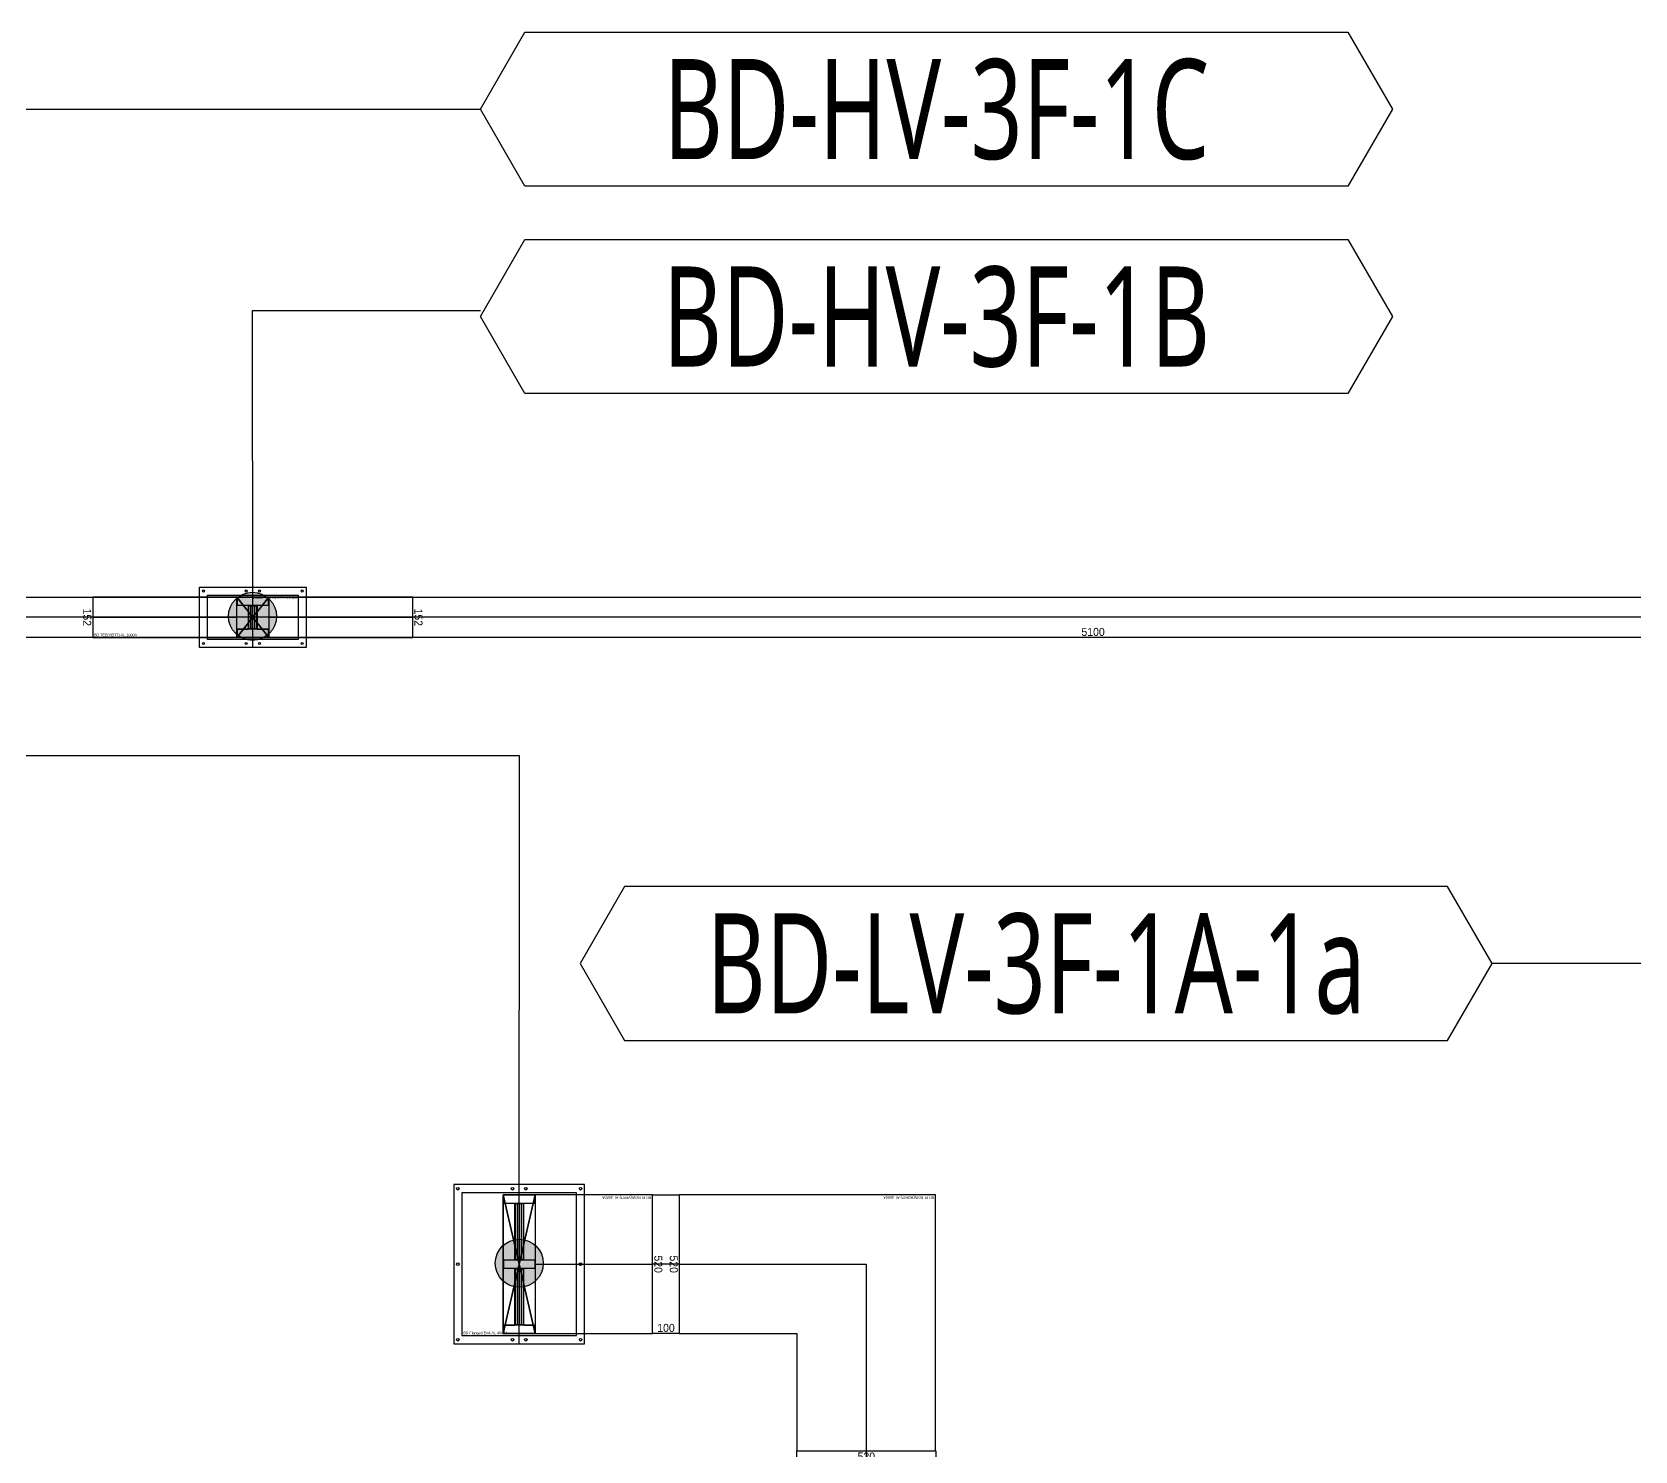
# Model space of a CAD drawing. Header units: millimetres. Extents: x 84228 to 374549, y -351975 to 847575.
# Drawn here: x 300423 to 306431, y 413050 to 418369 of the extents above; entities that cross this region are included whole.
import ezdxf
from ezdxf.enums import TextEntityAlignment as Align

# ---------------------------------------------------------------- set-up
doc = ezdxf.new("R2010")
doc.units = ezdxf.units.MM
doc.header["$LTSCALE"] = 150
doc.layers.get('Defpoints').update_dxf_attribs({"color": 150})
for name, color, linetype in [('-----27 Bus Duct_HV_IT BACK UP A', 7, 'Continuous'), ('-----27 Bus Duct_HV_IT BACK UP B', 3, 'Continuous'), ('-----27 Bus Duct_LV_380-220V', 200, 'Continuous'), ('-----99 Cable Schedule', 2, 'Continuous')]:
    doc.layers.add(name, color=color, linetype=linetype)
doc.styles.add('DH', font='malgun.ttf')
doc.styles.add('ELEC', font='Dotum.ttf')
doc.styles.get("Standard").update_dxf_attribs({"font": 'Dotum.ttf'})
doc.dimstyles.new('전기통신참고용-치수', dxfattribs={"dimscale": 15, "dimtxt": 2, "dimasz": 0, "dimexe": 0, "dimexo": 0, "dimgap": 0.4, "dimtad": 4, "dimdec": 0, "dimzin": 0, "dimdsep": 46, "dimtxsty": 'Standard', "dimblk": 'NONE', "dimcen": 0, "dimse1": 1, "dimse2": 1, "dimsd1": 1, "dimsd2": 1, "dimclrd": 8, "dimclre": 8, "dimclrt": 8, "dimadec": 0, "dimazin": 0, "dimtfac": 1, "dimtdec": 0, "dimtix": 1, "dimtmove": 2, "dimatfit": 0, "dimldrblk": 'NONE', "dimfxl": 2, "dimtolj": 1, "dimtzin": 0, "dimarcsym": 0})

# ---------------------------------------------------------------- blocks, each defined once
blk = doc.blocks.new('*U66')
at = {"color": 1}
for p, q in [((60, 76), (-60, -76)), ((-60, 76), (60, -76))]:
    blk.add_line(p, q, dxfattribs=at)
at = {"color": 0}
blk.add_line((0, 113.5), (0, -113.5), dxfattribs=at)
for points in [[(200, -113.5), (-200, -113.5), (-200, 113.5), (200, 113.5)], [(170, -83.5), (-170, -83.5), (-170, 83.5), (170, 83.5)]]:
    blk.add_lwpolyline(points, close=True, dxfattribs=at)
at = {"color": 1}
blk.add_lwpolyline([(60, -76), (-60, -76), (-60, 76), (60, 76)], close=True, dxfattribs=at)
for points in [[(-60, -46, -0.4142136), (-58, -44), (-17.2, -44, 0.4142136), (-16.2, -43), (-16.2, 43, 0.4142136), (-17.2, 44), (-58, 44, -0.4142136), (-60, 46), (-60, 76, -0.4142136), (-59, 75), (-59, 46, 0.4142136), (-58, 45), (58, 45, 0.4142136), (59, 46), (59, 75, -0.4142136), (60, 76), (60, 46, -0.4142136), (58, 44), (17.2, 44, 0.4142136), (16.2, 43), (16.2, -43, 0.4142136), (17.2, -44), (58, -44, -0.4142136), (60, -46), (60, -76, -0.4142136), (59, -75), (59, -46, 0.4142136), (58, -45), (-58, -45, 0.4142136), (-59, -46), (-59, -75, -0.4142136), (-60, -76), (-60, -76), (-60, -76), (-60, -76)], [(-15.2, -43), (-15.2, 43, -0.4142136), (-14.2, 44), (14.2, 44, -0.4142136), (15.2, 43), (15.2, -43, -0.4142136), (14.2, -44), (-14.2, -44, -0.4142136)], [(-14.2, -42), (-14.2, 42, -0.4142136), (-13.2, 43), (-8.85, 43, -0.4142136), (-7.85, 42), (-7.85, -42, -0.4142136), (-8.85, -43), (-13.2, -43, -0.4142136)], [(-6.85, -42), (-6.85, 42, -0.4142136), (-5.85, 43), (-1.5, 43, -0.4142136), (-0.5, 42), (-0.5, -42, -0.4142136), (-1.5, -43), (-5.85, -43, -0.4142136)], [(0.5, -42), (0.5, 42, -0.4142136), (1.5, 43), (5.85, 43, -0.4142136), (6.85, 42), (6.85, -42, -0.4142136), (5.85, -43), (1.5, -43, -0.4142136)], [(7.85, -42), (7.85, 42, -0.4142136), (8.85, 43), (13.2, 43, -0.4142136), (14.2, 42), (14.2, -42, -0.4142136), (13.2, -43), (8.85, -43, -0.4142136)]]:
    blk.add_lwpolyline(points, format="xyb", close=True, dxfattribs=at)
at = {"color": 0}
for centre in [(-185, 98.5), (-25, 98.5), (25, 98.5), (185, 98.5), (-185, -98.5), (-25, -98.5), (25, -98.5), (185, -98.5)]:
    blk.add_circle(centre, 4, dxfattribs=at)
at = {"color": 0, "style": 'ELEC'}
blk.add_text('BD Flanged End-AL 1000A', height=10, dxfattribs=at).set_placement((-165, -73.5), align=Align.MIDDLE_LEFT)
blk = doc.blocks.new('*U368')
at = {"color": 1}
for p, q in [((390, 76), (270, -76)), ((270, 76), (390, -76)), ((-270, 0), (270, 0)), ((390, 0), (930, 0))]:
    blk.add_line(p, q, dxfattribs=at)
at = {"color": 0}
for points in [[(-270, -76), (270, -76), (270, 76), (-270, 76)], [(390, -76), (930, -76), (930, 76), (390, 76)]]:
    blk.add_lwpolyline(points, close=True, dxfattribs=at)
for points in [[(390, 76), (270, 76)], [(270, -76), (390, -76)]]:
    blk.add_lwpolyline(points, dxfattribs=at)
at = {"color": 1}
for points in [[(270, -46, -0.4142136), (272, -44), (312.8, -44, 0.4142136), (313.8, -43), (313.8, 43, 0.4142136), (312.8, 44), (272, 44, -0.4142136), (270, 46), (270, 76, -0.4142136), (271, 75), (271, 46, 0.4142136), (272, 45), (388, 45, 0.4142136), (389, 46), (389, 75, -0.4142136), (390, 76), (390, 46, -0.4142136), (388, 44), (347.2, 44, 0.4142136), (346.2, 43), (346.2, -43, 0.4142136), (347.2, -44), (388, -44, -0.4142136), (390, -46), (390, -76, -0.4142136), (389, -75), (389, -46, 0.4142136), (388, -45), (272, -45, 0.4142136), (271, -46), (271, -75, -0.4142136), (270, -76), (270, -76), (270, -76), (270, -76)], [(314.8, -43), (314.8, 43, -0.4142136), (315.8, 44), (344.2, 44, -0.4142136), (345.2, 43), (345.2, -43, -0.4142136), (344.2, -44), (315.8, -44, -0.4142136)], [(315.8, -42), (315.8, 42, -0.4142136), (316.8, 43), (321.15, 43, -0.4142136), (322.15, 42), (322.15, -42, -0.4142136), (321.15, -43), (316.8, -43, -0.4142136)], [(323.15, -42), (323.15, 42, -0.4142136), (324.15, 43), (328.5, 43, -0.4142136), (329.5, 42), (329.5, -42, -0.4142136), (328.5, -43), (324.15, -43, -0.4142136)], [(330.5, -42), (330.5, 42, -0.4142136), (331.5, 43), (335.85, 43, -0.4142136), (336.85, 42), (336.85, -42, -0.4142136), (335.85, -43), (331.5, -43, -0.4142136)], [(337.85, -42), (337.85, 42, -0.4142136), (338.85, 43), (343.2, 43, -0.4142136), (344.2, 42), (344.2, -42, -0.4142136), (343.2, -43), (338.85, -43, -0.4142136)]]:
    blk.add_lwpolyline(points, format="xyb", close=True, dxfattribs=at)
at = {"color": 0, "style": 'ELEC'}
blk.add_text('BD TEE(VERT)-AL 1000A', height=10, dxfattribs=at).set_placement((-265, -66), align=Align.MIDDLE_LEFT)
blk = doc.blocks.new('*D179')
at = {"layer": 'Defpoints', "color": 0, "transparency": 16777216}
for p in [(0, -2011), (152, -2011), (152, -2011)]:
    blk.add_point(p, dxfattribs=at)
at = {"color": 0, "transparency": 16777216, "insert": (76, -2032), "char_height": 30, "attachment_point": 5}
blk.add_mtext('\\A1;{\\C0;152}', dxfattribs=at)
blk = doc.blocks.new('_None')
blk = doc.blocks.new('*D180')
at = {"layer": 'Defpoints', "color": 0, "transparency": 16777216}
for p in [(152, -2011), (152, -2011), (152, -2811)]:
    blk.add_point(p, dxfattribs=at)
at = {"color": 0, "transparency": 16777216, "insert": (131, -2411), "char_height": 30, "attachment_point": 5, "rotation": 90}
blk.add_mtext('\\A1;{\\C0;800}', dxfattribs=at)
blk = doc.blocks.new('*D181')
at = {"layer": 'Defpoints', "color": 0, "transparency": 16777216}
for p in [(0, -2811), (152, -2811), (152, -2811)]:
    blk.add_point(p, dxfattribs=at)
at = {"color": 0, "transparency": 16777216, "insert": (76, -2790), "char_height": 30, "attachment_point": 5}
blk.add_mtext('\\A1;{\\C0;152}', dxfattribs=at)
blk = doc.blocks.new('*D183')
at = {"layer": 'Defpoints', "color": 0, "transparency": 16777216}
for p in [(0, 2289), (152, 2289), (152, 2289)]:
    blk.add_point(p, dxfattribs=at)
at = {"color": 0, "transparency": 16777216, "insert": (76, 2268), "char_height": 30, "attachment_point": 5}
blk.add_mtext('\\A1;{\\C0;152}', dxfattribs=at)
blk = doc.blocks.new('*D184')
at = {"layer": 'Defpoints', "color": 0, "transparency": 16777216}
for p in [(152, 2289), (152, 2289), (152, -2811)]:
    blk.add_point(p, dxfattribs=at)
at = {"color": 0, "transparency": 16777216, "insert": (131, -261), "char_height": 30, "attachment_point": 5, "rotation": 90}
blk.add_mtext('\\A1;{\\C0;5100}', dxfattribs=at)
blk = doc.blocks.new('*D185')
at = {"layer": 'Defpoints', "color": 0, "transparency": 16777216}
for p in [(0, -2811), (152, -2811), (152, -2811)]:
    blk.add_point(p, dxfattribs=at)
at = {"color": 0, "transparency": 16777216, "insert": (76, -2790), "char_height": 30, "attachment_point": 5}
blk.add_mtext('\\A1;{\\C0;152}', dxfattribs=at)
blk = doc.blocks.new('*U266')
at = {"color": 1}
blk.add_line((76, 28108.7), (76, -6491.3), dxfattribs=at)
at = {"color": 0}
blk.add_lwpolyline([(152, -6491.3), (0, -6491.3), (0, 28108.7), (152, 28108.7)], close=True, dxfattribs=at)
blk = doc.blocks.new('A$C9a0ab699')
h = blk.add_hatch(color=0)
edge = h.paths.add_edge_path()
edge.add_arc((0, 0), 64, 720, 1080, ccw=False)
at = {"color": 0}
blk.add_circle((0, 0), 64, dxfattribs=at)
blk = doc.blocks.new('*U23')
at = {"color": 1}
for p, q in [((60, 260), (-60, -260)), ((-60, 260), (60, -260))]:
    blk.add_line(p, q, dxfattribs=at)
at = {"color": 0}
blk.add_line((0, -298.5), (0, 298.5), dxfattribs=at)
for points in [[(-245, -298.5), (245, -298.5), (245, 298.5), (-245, 298.5)], [(-215, -267.5), (215, -267.5), (215, 267.5), (-215, 267.5)]]:
    blk.add_lwpolyline(points, close=True, dxfattribs=at)
at = {"color": 1}
blk.add_lwpolyline([(60, -260), (-60, -260), (-60, 260), (60, 260)], close=True, dxfattribs=at)
for points in [[(-60, 14, -0.4142136), (-58, 16), (-17.2, 16, 0.4142136), (-16.2, 17), (-16.2, 227, 0.4142136), (-17.2, 228), (-58, 228, -0.4142136), (-60, 230), (-60, 260, -0.4142136), (-59, 259), (-59, 230, 0.4142136), (-58, 229), (58, 229, 0.4142136), (59, 230), (59, 259, -0.4142136), (60, 260), (60, 230, -0.4142136), (58, 228), (17.2, 228, 0.4142136), (16.2, 227), (16.2, 17, 0.4142136), (17.2, 16), (58, 16, -0.4142136), (60, 14), (60, 2, -0.4142136), (59, 3), (59, 14, 0.4142136), (58, 15), (-58, 15, 0.4142136), (-59, 14), (-59, 3, -0.4142136), (-60, 2), (-60, 2), (-60, 2), (-60, 2)], [(-15.2, 17), (-15.2, 227, -0.4142136), (-14.2, 228), (14.2, 228, -0.4142136), (15.2, 227), (15.2, 17, -0.4142136), (14.2, 16), (-14.2, 16, -0.4142136)], [(-14.2, 18), (-14.2, 226, -0.4142136), (-13.2, 227), (-8.85, 227, -0.4142136), (-7.85, 226), (-7.85, 18, -0.4142136), (-8.85, 17), (-13.2, 17, -0.4142136)], [(-6.85, 18), (-6.85, 226, -0.4142136), (-5.85, 227), (-1.5, 227, -0.4142136), (-0.5, 226), (-0.5, 18, -0.4142136), (-1.5, 17), (-5.85, 17, -0.4142136)], [(0.5, 18), (0.5, 226, -0.4142136), (1.5, 227), (5.85, 227, -0.4142136), (6.85, 226), (6.85, 18, -0.4142136), (5.85, 17), (1.5, 17, -0.4142136)], [(7.85, 18), (7.85, 226, -0.4142136), (8.85, 227), (13.2, 227, -0.4142136), (14.2, 226), (14.2, 18, -0.4142136), (13.2, 17), (8.85, 17, -0.4142136)], [(-60, -230, -0.4142136), (-58, -228), (-17.2, -228, 0.4142136), (-16.2, -227), (-16.2, -17, 0.4142136), (-17.2, -16), (-58, -16, -0.4142136), (-60, -14), (-60, 0, -0.4142136), (-59, -1), (-59, -14, 0.4142136), (-58, -15), (58, -15, 0.4142136), (59, -14), (59, -1, -0.4142136), (60, 0), (60, -14, -0.4142136), (58, -16), (17.2, -16, 0.4142136), (16.2, -17), (16.2, -227, 0.4142136), (17.2, -228), (58, -228, -0.4142136), (60, -230), (60, -260, -0.4142136), (59, -259), (59, -230, 0.4142136), (58, -229), (-58, -229, 0.4142136), (-59, -230), (-59, -259, -0.4142136), (-60, -260), (-60, -260), (-60, -260), (-60, -260)], [(-15.2, -227), (-15.2, -17, -0.4142136), (-14.2, -16), (14.2, -16, -0.4142136), (15.2, -17), (15.2, -227, -0.4142136), (14.2, -228), (-14.2, -228, -0.4142136)], [(-14.2, -226), (-14.2, -18, -0.4142136), (-13.2, -17), (-8.85, -17, -0.4142136), (-7.85, -18), (-7.85, -226, -0.4142136), (-8.85, -227), (-13.2, -227, -0.4142136)], [(-6.85, -226), (-6.85, -18, -0.4142136), (-5.85, -17), (-1.5, -17, -0.4142136), (-0.5, -18), (-0.5, -226, -0.4142136), (-1.5, -227), (-5.85, -227, -0.4142136)], [(0.5, -226), (0.5, -18, -0.4142136), (1.5, -17), (5.85, -17, -0.4142136), (6.85, -18), (6.85, -226, -0.4142136), (5.85, -227), (1.5, -227, -0.4142136)], [(7.85, -226), (7.85, -18, -0.4142136), (8.85, -17), (13.2, -17, -0.4142136), (14.2, -18), (14.2, -226, -0.4142136), (13.2, -227), (8.85, -227, -0.4142136)]]:
    blk.add_lwpolyline(points, format="xyb", close=True, dxfattribs=at)
at = {"color": 0}
for centre in [(-230, 283), (-25, 283), (25, 283), (230, 283), (-230, 0), (230, 0), (-230, -283), (-25, -283), (25, -283), (230, -283)]:
    blk.add_circle(centre, 5, dxfattribs=at)
at = {"color": 0, "style": 'ELEC'}
blk.add_text('BD Flanged End-AL 4000A', height=10, dxfattribs=at).set_placement((-210, -257.5), align=Align.MIDDLE_LEFT)
blk = doc.blocks.new('*U22')
at = {"color": 1}
for p, q in [((340, 260), (220, -260)), ((220, 260), (340, -260))]:
    blk.add_line(p, q, dxfattribs=at)
at = {"color": 0}
blk.add_lwpolyline([(-220, -260), (220, -260), (220, 260), (-220, 260)], close=True, dxfattribs=at)
blk.add_lwpolyline([(220, -260), (340, -260), (340, 260), (220, 260)], dxfattribs=at)
at = {"color": 1}
for points in [[(220, 14, -0.4142136), (222, 16), (262.8, 16, 0.4142136), (263.8, 17), (263.8, 227, 0.4142136), (262.8, 228), (222, 228, -0.4142136), (220, 230), (220, 260, -0.4142136), (221, 259), (221, 230, 0.4142136), (222, 229), (338, 229, 0.4142136), (339, 230), (339, 259, -0.4142136), (340, 260), (340, 230, -0.4142136), (338, 228), (297.2, 228, 0.4142136), (296.2, 227), (296.2, 17, 0.4142136), (297.2, 16), (338, 16, -0.4142136), (340, 14), (340, 2, -0.4142136), (339, 3), (339, 14, 0.4142136), (338, 15), (222, 15, 0.4142136), (221, 14), (221, 3, -0.4142136), (220, 2), (220, 2), (220, 2), (220, 2)], [(264.8, 17), (264.8, 227, -0.4142136), (265.8, 228), (294.2, 228, -0.4142136), (295.2, 227), (295.2, 17, -0.4142136), (294.2, 16), (265.8, 16, -0.4142136)], [(265.8, 18), (265.8, 226, -0.4142136), (266.8, 227), (271.15, 227, -0.4142136), (272.15, 226), (272.15, 18, -0.4142136), (271.15, 17), (266.8, 17, -0.4142136)], [(273.15, 18), (273.15, 226, -0.4142136), (274.15, 227), (278.5, 227, -0.4142136), (279.5, 226), (279.5, 18, -0.4142136), (278.5, 17), (274.15, 17, -0.4142136)], [(280.5, 18), (280.5, 226, -0.4142136), (281.5, 227), (285.85, 227, -0.4142136), (286.85, 226), (286.85, 18, -0.4142136), (285.85, 17), (281.5, 17, -0.4142136)], [(287.85, 18), (287.85, 226, -0.4142136), (288.85, 227), (293.2, 227, -0.4142136), (294.2, 226), (294.2, 18, -0.4142136), (293.2, 17), (288.85, 17, -0.4142136)], [(220, -230, -0.4142136), (222, -228), (262.8, -228, 0.4142136), (263.8, -227), (263.8, -17, 0.4142136), (262.8, -16), (222, -16, -0.4142136), (220, -14), (220, 0, -0.4142136), (221, -1), (221, -14, 0.4142136), (222, -15), (338, -15, 0.4142136), (339, -14), (339, -1, -0.4142136), (340, 0), (340, -14, -0.4142136), (338, -16), (297.2, -16, 0.4142136), (296.2, -17), (296.2, -227, 0.4142136), (297.2, -228), (338, -228, -0.4142136), (340, -230), (340, -260, -0.4142136), (339, -259), (339, -230, 0.4142136), (338, -229), (222, -229, 0.4142136), (221, -230), (221, -259, -0.4142136), (220, -260), (220, -260), (220, -260), (220, -260)], [(264.8, -227), (264.8, -17, -0.4142136), (265.8, -16), (294.2, -16, -0.4142136), (295.2, -17), (295.2, -227, -0.4142136), (294.2, -228), (265.8, -228, -0.4142136)], [(265.8, -226), (265.8, -18, -0.4142136), (266.8, -17), (271.15, -17, -0.4142136), (272.15, -18), (272.15, -226, -0.4142136), (271.15, -227), (266.8, -227, -0.4142136)], [(273.15, -226), (273.15, -18, -0.4142136), (274.15, -17), (278.5, -17, -0.4142136), (279.5, -18), (279.5, -226, -0.4142136), (278.5, -227), (274.15, -227, -0.4142136)], [(280.5, -226), (280.5, -18, -0.4142136), (281.5, -17), (285.85, -17, -0.4142136), (286.85, -18), (286.85, -226, -0.4142136), (285.85, -227), (281.5, -227, -0.4142136)], [(287.85, -226), (287.85, -18, -0.4142136), (288.85, -17), (293.2, -17, -0.4142136), (294.2, -18), (294.2, -226, -0.4142136), (293.2, -227), (288.85, -227, -0.4142136)]]:
    blk.add_lwpolyline(points, format="xyb", close=True, dxfattribs=at)
blk.add_lwpolyline([(220, 0), (-220, 0)], dxfattribs=at)
at = {"color": 0, "style": 'ELEC'}
blk.add_text('BD ELBOW(VERT)-AL 4000A', height=10, dxfattribs=at).set_placement((-215, -250), align=Align.MIDDLE_LEFT)
blk = doc.blocks.new('*U24')
at = {"color": 0}
blk.add_lwpolyline([(-260, -260), (700, -260), (700, 260), (260, 260), (260, 700), (-260, 700)], close=True, dxfattribs=at)
at = {"color": 1}
blk.add_lwpolyline([(700, 0), (0, 0), (0, 700)], dxfattribs=at)
at = {"color": 0, "style": 'ELEC'}
blk.add_text('BD ELBOW(HORIZ)-AL 4000A', height=10, dxfattribs=at).set_placement((-255, -250), align=Align.MIDDLE_LEFT)
blk = doc.blocks.new('*D26')
at = {"layer": 'Defpoints', "color": 0, "transparency": 16777216}
for p in [(0, 3000), (520, 3000), (520, 3000)]:
    blk.add_point(p, dxfattribs=at)
at = {"color": 0, "transparency": 16777216, "insert": (260, 2979), "char_height": 30, "attachment_point": 5}
blk.add_mtext('\\A1;{\\C0;520}', dxfattribs=at)
blk = doc.blocks.new('*D27')
at = {"layer": 'Defpoints', "color": 0, "transparency": 16777216}
for p in [(520, 3000), (520, 3000), (520, 2900)]:
    blk.add_point(p, dxfattribs=at)
at = {"color": 0, "transparency": 16777216, "insert": (499, 2950), "char_height": 30, "attachment_point": 5, "rotation": 90}
blk.add_mtext('\\A1;{\\C0;100}', dxfattribs=at)
blk = doc.blocks.new('*D28')
at = {"layer": 'Defpoints', "color": 0, "transparency": 16777216}
for p in [(0, 2900), (520, 2900), (520, 2900)]:
    blk.add_point(p, dxfattribs=at)
at = {"color": 0, "transparency": 16777216, "insert": (260, 2921), "char_height": 30, "attachment_point": 5}
blk.add_mtext('\\A1;{\\C0;520}', dxfattribs=at)
blk = doc.blocks.new('*D30')
at = {"layer": 'Defpoints', "color": 0, "transparency": 16777216}
for p in [(0, 4150), (520, 4150), (520, 4150)]:
    blk.add_point(p, dxfattribs=at)
at = {"color": 0, "transparency": 16777216, "insert": (260, 4129), "char_height": 30, "attachment_point": 5}
blk.add_mtext('\\A1;{\\C0;520}', dxfattribs=at)
blk = doc.blocks.new('*D31')
at = {"layer": 'Defpoints', "color": 0, "transparency": 16777216}
for p in [(520, 4150), (520, 4150), (520, 2900)]:
    blk.add_point(p, dxfattribs=at)
at = {"color": 0, "transparency": 16777216, "insert": (499, 3525), "char_height": 30, "attachment_point": 5, "rotation": 90}
blk.add_mtext('\\A1;{\\C0;1250}', dxfattribs=at)
blk = doc.blocks.new('*D32')
at = {"layer": 'Defpoints', "color": 0, "transparency": 16777216}
for p in [(0, 2900), (520, 2900), (520, 2900)]:
    blk.add_point(p, dxfattribs=at)
at = {"color": 0, "transparency": 16777216, "insert": (260, 2921), "char_height": 30, "attachment_point": 5}
blk.add_mtext('\\A1;{\\C0;520}', dxfattribs=at)
blk = doc.blocks.new('*U178')
at = {"color": 1}
blk.add_line((76, -2011), (76, -2811), dxfattribs=at)
at = {"color": 0}
blk.add_lwpolyline([(152, -2811), (0, -2811), (0, -2011), (152, -2011)], close=True, dxfattribs=at)
for base, p1, p2, override, picture, middle in [((152, -2011), (0, -2011), (152, -2011), {"dimtxsty": 'Standard', "dimclrd": 0, "dimclre": 0, "dimclrt": 0}, '*D179', (76, -2032)), ((152, -2811), (0, -2811), (152, -2811), {"dimtad": 1, "dimtxsty": 'Standard', "dimclrd": 0, "dimclre": 0, "dimclrt": 0}, '*D181', (76, -2790))]:
    dim = blk.add_linear_dim(base=base, p1=p1, p2=p2, text='{\\C0;<>}', dimstyle='전기통신참고용-치수', override=override, dxfattribs=at)
    dim.commit()
    dim.dimension.update_dxf_attribs({"geometry": picture, "text_midpoint": middle})
dim = blk.add_linear_dim(base=(152, -2011), p1=(152, -2811), p2=(152, -2011), angle=90, text='{\\C0;<>}', dimstyle='전기통신참고용-치수', override={"dimtad": 1, "dimtxsty": 'Standard', "dimclrd": 0, "dimclre": 0, "dimclrt": 0}, dxfattribs=at)
dim.commit()
dim.dimension.update_dxf_attribs({"geometry": '*D180', "text_midpoint": (131, -2411)})
blk = doc.blocks.new('*U182')
at = {"color": 1}
blk.add_line((76, 2289), (76, -2811), dxfattribs=at)
at = {"color": 0}
blk.add_lwpolyline([(152, -2811), (0, -2811), (0, 2289), (152, 2289)], close=True, dxfattribs=at)
for base, p1, p2, override, picture, middle in [((152, 2289), (0, 2289), (152, 2289), {"dimtxsty": 'Standard', "dimclrd": 0, "dimclre": 0, "dimclrt": 0}, '*D183', (76, 2268)), ((152, -2811), (0, -2811), (152, -2811), {"dimtad": 1, "dimtxsty": 'Standard', "dimclrd": 0, "dimclre": 0, "dimclrt": 0}, '*D185', (76, -2790))]:
    dim = blk.add_linear_dim(base=base, p1=p1, p2=p2, text='{\\C0;<>}', dimstyle='전기통신참고용-치수', override=override, dxfattribs=at)
    dim.commit()
    dim.dimension.update_dxf_attribs({"geometry": picture, "text_midpoint": middle})
dim = blk.add_linear_dim(base=(152, 2289), p1=(152, -2811), p2=(152, 2289), angle=90, text='{\\C0;<>}', dimstyle='전기통신참고용-치수', override={"dimtad": 1, "dimtxsty": 'Standard', "dimclrd": 0, "dimclre": 0, "dimclrt": 0}, dxfattribs=at)
dim.commit()
dim.dimension.update_dxf_attribs({"geometry": '*D184', "text_midpoint": (131, -261)})
blk = doc.blocks.new('*U25')
at = {"color": 1}
blk.add_line((260, 3000), (260, 2900), dxfattribs=at)
at = {"color": 0}
blk.add_lwpolyline([(520, 2900), (0, 2900), (0, 3000), (520, 3000)], close=True, dxfattribs=at)
for base, p1, p2, override, picture, middle in [((520, 3000), (0, 3000), (520, 3000), {"dimtxsty": 'Standard', "dimclrd": 0, "dimclre": 0, "dimclrt": 0}, '*D26', (260, 2979)), ((520, 2900), (0, 2900), (520, 2900), {"dimtad": 1, "dimtxsty": 'Standard', "dimclrd": 0, "dimclre": 0, "dimclrt": 0}, '*D28', (260, 2921))]:
    dim = blk.add_linear_dim(base=base, p1=p1, p2=p2, text='{\\C0;<>}', dimstyle='전기통신참고용-치수', override=override, dxfattribs=at)
    dim.commit()
    dim.dimension.update_dxf_attribs({"geometry": picture, "text_midpoint": middle})
dim = blk.add_linear_dim(base=(520, 3000), p1=(520, 2900), p2=(520, 3000), angle=90, text='{\\C0;<>}', dimstyle='전기통신참고용-치수', override={"dimtad": 1, "dimtxsty": 'Standard', "dimclrd": 0, "dimclre": 0, "dimclrt": 0}, dxfattribs=at)
dim.commit()
dim.dimension.update_dxf_attribs({"geometry": '*D27', "text_midpoint": (499, 2950)})
blk = doc.blocks.new('*U29')
at = {"color": 1}
blk.add_line((260, 4150), (260, 2900), dxfattribs=at)
at = {"color": 0}
blk.add_lwpolyline([(520, 2900), (0, 2900), (0, 4150), (520, 4150)], close=True, dxfattribs=at)
for base, p1, p2, override, picture, middle in [((520, 4150), (0, 4150), (520, 4150), {"dimtxsty": 'Standard', "dimclrd": 0, "dimclre": 0, "dimclrt": 0}, '*D30', (260, 4129)), ((520, 2900), (0, 2900), (520, 2900), {"dimtad": 1, "dimtxsty": 'Standard', "dimclrd": 0, "dimclre": 0, "dimclrt": 0}, '*D32', (260, 2921))]:
    dim = blk.add_linear_dim(base=base, p1=p1, p2=p2, text='{\\C0;<>}', dimstyle='전기통신참고용-치수', override=override, dxfattribs=at)
    dim.commit()
    dim.dimension.update_dxf_attribs({"geometry": picture, "text_midpoint": middle})
dim = blk.add_linear_dim(base=(520, 4150), p1=(520, 2900), p2=(520, 4150), angle=90, text='{\\C0;<>}', dimstyle='전기통신참고용-치수', override={"dimtad": 1, "dimtxsty": 'Standard', "dimclrd": 0, "dimclre": 0, "dimclrt": 0}, dxfattribs=at)
dim.commit()
dim.dimension.update_dxf_attribs({"geometry": '*D31', "text_midpoint": (499, 3525)})

msp = doc.modelspace()

# ---------------------------------------------------------------- linework, layer by layer
at = {"layer": '-----99 Cable Schedule', "color": 1, "elevation": 0}
for points in [[(305355.3, 418368.8), (305522, 418080.1), (305355.3, 417791.3), (302270.2, 417791.3), (302103.5, 418080.1), (302270.2, 418368.8)], [(305355.3, 417591.3), (305522, 417302.6), (305355.3, 417013.8), (302270.2, 417013.8), (302103.5, 417302.6), (302270.2, 417591.3)]]:
    msp.add_lwpolyline(points, close=True, dxfattribs=at)
for points in [[(299250, 416175), (299249.5, 418080.1), (302103.5, 418080.1)], [(301250, 416197.5), (301249.5, 417325.1), (302103.5, 417325.1)]]:
    msp.add_lwpolyline(points, dxfattribs=at)
at = {"layer": '-----99 Cable Schedule', "color": 1}
for points in [[(302249, 413750), (302249.5, 415655.1), (297695.5, 415655.1)], [(306749, 413750), (306749.5, 414877.6), (305895.5, 414877.6)]]:
    msp.add_lwpolyline(points, dxfattribs=at)
msp.add_lwpolyline([(302643.7, 415166.3), (302477, 414877.6), (302643.7, 414588.8), (305728.8, 414588.8), (305895.5, 414877.6), (305728.8, 415166.3)], close=True, dxfattribs=at)

# ---------------------------------------------------------------- block references
at = {"layer": '-----27 Bus Duct_HV_IT BACK UP A'}
for name, p, rotation in [('*U66', (301250, 416175), 180), ('*U178', (302661, 416251), 270), ('*U182', (304661, 416251), 270)]:
    msp.add_blockref(name, p, dxfattribs=dict(at, rotation=rotation))
msp.add_blockref('*U368', (300920, 416175), dxfattribs=at)
at = {"layer": '-----27 Bus Duct_HV_IT BACK UP B', "rotation": 270}
msp.add_blockref('*U266', (282741.3, 416251), dxfattribs=at)
at = {"layer": '-----27 Bus Duct_LV_380-220V'}
for name, p in [('*U23', (302249, 413750)), ('*U29', (303290, 408900))]:
    msp.add_blockref(name, p, dxfattribs=at)
for name, p, rotation in [('*U22', (302529, 413750), 180), ('*U25', (299849, 414010), 270), ('*U24', (303549, 413750), 180)]:
    msp.add_blockref(name, p, dxfattribs=dict(at, rotation=rotation))
at = {"layer": '-----99 Cable Schedule', "color": 1, "xscale": 1.40625, "yscale": 1.40625, "zscale": 1.40625, "rotation": 89.99999999999999}
for p in [(301249, 416178.6), (302249, 413753.6)]:
    msp.add_blockref('A$C9a0ab699', p, dxfattribs=at)

# ---------------------------------------------------------------- texts
at = {"layer": '-----99 Cable Schedule', "color": 2, "style": 'DH', "width": 0.7}
for s, p in [('BD-HV-3F-1C', (303812.7, 418080.1)), ('BD-HV-3F-1B', (303812.7, 417302.6)), ('BD-LV-3F-1A-1a', (304186.3, 414877.6))]:
    msp.add_text(s, height=375, dxfattribs=at).set_placement(p, align=Align.MIDDLE)

doc.saveas('drawing.dxf')
